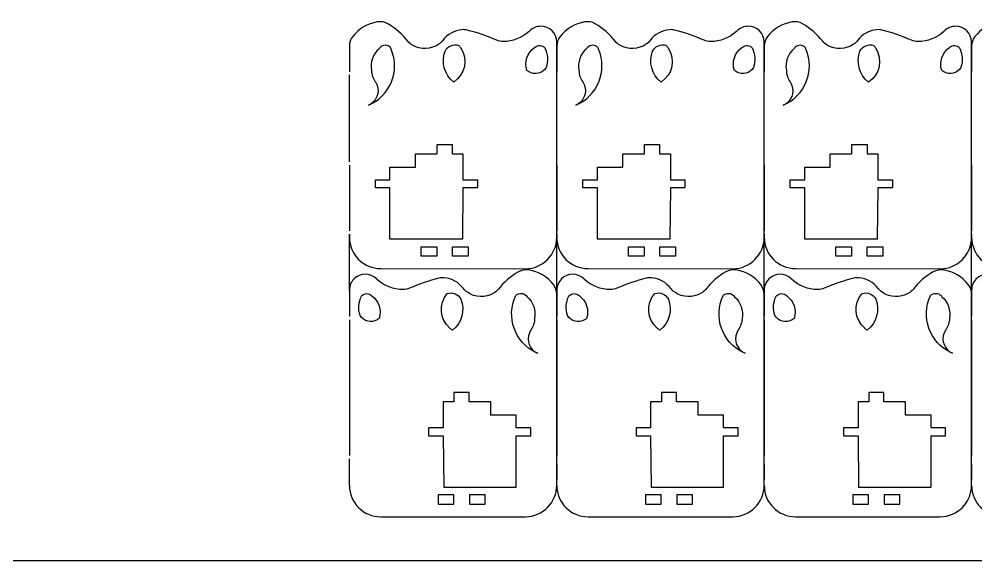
# Model space of a CAD drawing. Header units: inches. Extents: x -1166 to 134, y 1090 to 1990.
# Drawn here: x -515.6 to -211.2, y 1089.9 to 1262.4 of the extents above; entities that cross this region are included whole.
import ezdxf

# ---------------------------------------------------------------- set-up
doc = ezdxf.new("R2010")
doc.units = ezdxf.units.IN
doc.header["$MEASUREMENT"] = 0
for name, color, linetype in [('Corte exterior', 7, 'Continuous'), ('grabado linea medio', 7, 'Continuous'), ('Material', 7, 'Continuous')]:
    doc.layers.add(name, color=color, linetype=linetype)

# ---------------------------------------------------------------- blocks, each defined once
blk = doc.blocks.new('block 6')
at = {"layer": 'Corte exterior', "color": 1, "lineweight": 25}
blk.add_lwpolyline([(-410.52, 1216.93), (-410.52, 1244.63)], dxfattribs=at)
blk = doc.blocks.new('block 11')
at = {"layer": 'Corte exterior', "color": 1, "lineweight": 25}
blk.add_lwpolyline([(-410.52, 1176.13), (-410.52, 1167.67)], dxfattribs=at)
blk = doc.blocks.new('block 16')
at = {"layer": 'Corte exterior', "color": 1, "lineweight": 25}
blk.add_lwpolyline([(-410.52, 1166.67), (-410.52, 1123.43)], dxfattribs=at)
blk = doc.blocks.new('block 21')
at = {"layer": 'Corte exterior', "color": 1, "lineweight": 25}
blk.add_lwpolyline([(-410.52, 1215.93), (-410.52, 1194.97)], dxfattribs=at)
blk = doc.blocks.new('block 26')
at = {"layer": 'Corte exterior', "color": 1, "lineweight": 25}
blk.add_lwpolyline([(-344.52, 1120.81), (-344.52, 1115.81)], dxfattribs=at)
blk = doc.blocks.new('block 28')
at = {"layer": 'Corte exterior', "color": 1, "lineweight": 25}
blk.add_open_spline([(-410.52, 1113.93), (-410.52, 1108.4), (-406.05, 1103.93), (-400.52, 1103.93), (-400.52, 1103.93), (-400.52, 1103.93), (-400.51, 1103.93), (-400.51, 1103.93), (-354.51, 1103.97), (-354.51, 1103.97), (-348.99, 1103.98), (-344.52, 1108.45), (-344.52, 1113.97), (-344.52, 1113.97), (-344.52, 1174.81), (-344.52, 1174.81), (-344.52, 1175.93), (-344.9, 1177.02), (-345.59, 1177.9), (-347.53, 1180.36), (-350.31, 1182.02), (-353.4, 1182.53), (-354.54, 1182.72), (-355.72, 1182.51), (-356.72, 1181.93), (-359.2, 1180.5), (-361.38, 1178.61), (-363.15, 1176.36), (-363.55, 1175.85), (-364.04, 1175.42), (-364.61, 1175.1), (-367.23, 1173.61), (-370.48, 1173.73), (-372.98, 1175.41), (-373.46, 1175.73), (-373.89, 1176.14), (-374.23, 1176.61), (-375.68, 1178.59), (-377.9, 1179.84), (-380.34, 1180.06), (-380.91, 1180.11), (-381.47, 1180.06), (-382.02, 1179.92), (-385.22, 1179.11), (-388.36, 1178.03), (-391.39, 1176.69), (-392.04, 1176.41), (-392.74, 1176.26), (-393.46, 1176.27), (-396.49, 1176.3), (-399.42, 1177.43), (-401.68, 1179.45), (-401.76, 1179.52), (-401.83, 1179.59), (-401.9, 1179.66), (-403.87, 1181.63), (-407.06, 1181.64), (-409.04, 1179.67), (-409.98, 1178.73), (-410.51, 1177.46), (-410.52, 1176.13), (-410.52, 1176.13), (-410.52, 1193.97), (-410.52, 1193.97), (-410.52, 1193.97), (-410.52, 1192.97), (-410.52, 1192.97), (-410.52, 1187.45), (-406.05, 1182.97), (-400.53, 1182.97), (-400.53, 1182.97), (-354.53, 1182.92), (-354.53, 1182.92), (-349.01, 1182.92), (-344.53, 1187.39), (-344.52, 1192.91), (-344.52, 1192.91), (-344.52, 1192.92), (-344.52, 1192.92), (-344.52, 1192.92), (-344.52, 1255.12), (-344.52, 1255.12), (-344.54, 1257.91), (-346.82, 1260.15), (-349.61, 1260.13), (-350.94, 1260.12), (-352.21, 1259.59), (-353.15, 1258.65), (-353.21, 1258.58), (-353.29, 1258.51), (-353.36, 1258.45), (-355.63, 1256.43), (-358.55, 1255.29), (-361.59, 1255.26), (-362.3, 1255.25), (-363, 1255.4), (-363.65, 1255.69), (-366.68, 1257.02), (-369.82, 1258.1), (-373.03, 1258.92), (-373.57, 1259.05), (-374.14, 1259.1), (-374.7, 1259.05), (-377.14, 1258.84), (-379.37, 1257.58), (-380.81, 1255.6), (-381.16, 1255.13), (-381.58, 1254.73), (-382.06, 1254.4), (-384.57, 1252.72), (-387.81, 1252.6), (-390.43, 1254.09), (-391, 1254.41), (-391.5, 1254.84), (-391.9, 1255.35), (-393.66, 1257.6), (-395.84, 1259.49), (-398.32, 1260.92), (-399.32, 1261.5), (-400.5, 1261.71), (-401.64, 1261.52), (-404.73, 1261.01), (-407.52, 1259.36), (-409.45, 1256.89), (-410.14, 1256.01), (-410.52, 1254.93), (-410.52, 1253.81), (-410.52, 1253.81), (-410.52, 1245.63), (-410.52, 1245.63)], degree=3, knots=[0, 0, 0, 0, 1, 1, 1, 2, 2, 2, 3, 3, 3, 4, 4, 4, 5, 5, 5, 6, 6, 6, 7, 7, 7, 8, 8, 8, 9, 9, 9, 10, 10, 10, 11, 11, 11, 12, 12, 12, 13, 13, 13, 14, 14, 14, 15, 15, 15, 16, 16, 16, 17, 17, 17, 18, 18, 18, 19, 19, 19, 20, 20, 20, 21, 21, 21, 22, 22, 22, 23, 23, 23, 24, 24, 24, 25, 25, 25, 26, 26, 26, 27, 27, 27, 28, 28, 28, 29, 29, 29, 30, 30, 30, 31, 31, 31, 32, 32, 32, 33, 33, 33, 34, 34, 34, 35, 35, 35, 36, 36, 36, 37, 37, 37, 38, 38, 38, 39, 39, 39, 40, 40, 40, 41, 41, 41, 42, 42, 42, 43, 43, 43, 43], dxfattribs=at)
blk = doc.blocks.new('block 33')
at = {"layer": 'Corte exterior', "color": 1, "lineweight": 25}
blk.add_lwpolyline([(-410.52, 1113.93), (-410.52, 1122.43)], dxfattribs=at)
blk = doc.blocks.new('block 38')
at = {"layer": 'Corte exterior', "color": 1, "lineweight": 25}
blk.add_lwpolyline([(-382.32, 1107.91), (-377.32, 1107.91), (-377.32, 1110.91), (-382.32, 1110.91), (-382.32, 1107.91)], dxfattribs=at)
blk = doc.blocks.new('block 43')
at = {"layer": 'Corte exterior', "color": 1, "lineweight": 25}
blk.add_lwpolyline([(-372.32, 1107.91), (-367.32, 1107.91), (-367.32, 1110.91), (-372.32, 1110.91), (-372.32, 1107.91)], dxfattribs=at)
blk = doc.blocks.new('block 48')
at = {"layer": 'Corte exterior', "color": 1, "lineweight": 25}
blk.add_open_spline([(-407.14, 1168.01), (-406, 1166.11), (-403.54, 1165.51), (-401.65, 1166.65), (-401.43, 1166.78), (-401.22, 1166.93), (-401.03, 1167.11), (-400.14, 1169.79), (-401.12, 1172.75), (-403.45, 1174.36), (-404.3, 1175.22), (-405.68, 1175.23), (-406.54, 1174.38), (-406.59, 1174.34), (-406.63, 1174.29), (-406.67, 1174.24), (-407.64, 1172.3), (-407.81, 1170.06), (-407.14, 1168.01)], degree=3, knots=[0, 0, 0, 0, 1, 1, 1, 2, 2, 2, 3, 3, 3, 4, 4, 4, 5, 5, 5, 6, 6, 6, 6], dxfattribs=at)
blk = doc.blocks.new('block 53')
at = {"layer": 'Corte exterior', "color": 1, "lineweight": 25}
blk.add_open_spline([(-377.72, 1163.36), (-374.74, 1165.7), (-373.64, 1169.71), (-375.01, 1173.24), (-375.81, 1174.84), (-377.67, 1175.61), (-379.37, 1175.03), (-382.19, 1171.76), (-381.83, 1166.81), (-378.55, 1163.99), (-378.29, 1163.76), (-378.01, 1163.55), (-377.72, 1163.36)], degree=3, knots=[0, 0, 0, 0, 1, 1, 1, 2, 2, 2, 3, 3, 3, 4, 4, 4, 4], dxfattribs=at)
blk = doc.blocks.new('block 58')
at = {"layer": 'Corte exterior', "color": 1, "lineweight": 25}
blk.add_open_spline([(-350.59, 1156), (-350.9, 1156.13), (-351.19, 1156.29), (-351.46, 1156.48), (-353.74, 1158.04), (-354.33, 1161.15), (-352.77, 1163.43), (-352.02, 1164.52), (-351.6, 1165.8), (-351.56, 1167.12), (-351.11, 1169.67), (-352.01, 1172.28), (-353.95, 1173.99), (-354.63, 1175.07), (-356.06, 1175.41), (-357.14, 1174.73), (-357.3, 1174.63), (-357.45, 1174.51), (-357.58, 1174.38), (-360.8, 1167.58), (-357.9, 1159.46), (-351.11, 1156.24), (-350.94, 1156.16), (-350.77, 1156.08), (-350.59, 1156)], degree=3, knots=[0, 0, 0, 0, 1, 1, 1, 2, 2, 2, 3, 3, 3, 4, 4, 4, 5, 5, 5, 6, 6, 6, 7, 7, 7, 8, 8, 8, 8], dxfattribs=at)
blk = doc.blocks.new('block 63')
at = {"layer": 'Corte exterior', "color": 1, "lineweight": 25}
blk.add_lwpolyline([(-382.72, 1189.9), (-382.72, 1186.9), (-387.72, 1186.9), (-387.72, 1189.9), (-382.72, 1189.9)], dxfattribs=at)
blk = doc.blocks.new('block 68')
at = {"layer": 'Corte exterior', "color": 1, "lineweight": 25}
blk.add_lwpolyline([(-372.72, 1189.9), (-372.72, 1186.9), (-377.72, 1186.9), (-377.72, 1189.9), (-372.72, 1189.9)], dxfattribs=at)
blk = doc.blocks.new('block 73')
at = {"layer": 'Corte exterior', "color": 1, "lineweight": 25}
blk.add_open_spline([(-404.45, 1235), (-401.91, 1236.08), (-400.72, 1239.01), (-401.8, 1241.55), (-401.93, 1241.86), (-402.09, 1242.15), (-402.27, 1242.42), (-403.02, 1243.51), (-403.44, 1244.8), (-403.48, 1246.12), (-403.94, 1248.67), (-403.03, 1251.27), (-401.09, 1252.98), (-400.99, 1253.14), (-400.87, 1253.29), (-400.74, 1253.42), (-399.82, 1254.31), (-398.35, 1254.29), (-397.46, 1253.37), (-397.38, 1253.2), (-397.3, 1253.03), (-397.23, 1252.85), (-394.29, 1245.93), (-397.53, 1237.93), (-404.45, 1235)], degree=3, knots=[0, 0, 0, 0, 1, 1, 1, 2, 2, 2, 3, 3, 3, 4, 4, 4, 5, 5, 5, 6, 6, 6, 7, 7, 7, 8, 8, 8, 8], dxfattribs=at)
blk = doc.blocks.new('block 78')
at = {"layer": 'Corte exterior', "color": 1, "lineweight": 25}
blk.add_open_spline([(-375.67, 1254.03), (-377.37, 1254.6), (-379.23, 1253.84), (-380.03, 1252.24), (-381.4, 1248.71), (-380.3, 1244.7), (-377.33, 1242.36), (-373.7, 1244.72), (-372.68, 1249.57), (-375.05, 1253.19), (-375.24, 1253.49), (-375.45, 1253.76), (-375.67, 1254.03)], degree=3, knots=[0, 0, 0, 0, 1, 1, 1, 2, 2, 2, 3, 3, 3, 4, 4, 4, 4], dxfattribs=at)
blk = doc.blocks.new('block 83')
at = {"layer": 'Corte exterior', "color": 1, "lineweight": 25}
blk.add_open_spline([(-348.37, 1253.23), (-349.15, 1254.15), (-350.52, 1254.27), (-351.45, 1253.49), (-351.5, 1253.45), (-351.55, 1253.4), (-351.59, 1253.36), (-353.92, 1251.74), (-354.91, 1248.79), (-354.01, 1246.1), (-352.37, 1244.62), (-349.84, 1244.74), (-348.36, 1246.38), (-348.19, 1246.57), (-348.04, 1246.78), (-347.9, 1247), (-347.24, 1249.06), (-347.4, 1251.3), (-348.37, 1253.23)], degree=3, knots=[0, 0, 0, 0, 1, 1, 1, 2, 2, 2, 3, 3, 3, 4, 4, 4, 5, 5, 5, 6, 6, 6, 6], dxfattribs=at)
blk = doc.blocks.new('block 91')
at = {"layer": 'Corte exterior', "color": 1, "lineweight": 25}
blk.add_lwpolyline([(-344.52, 1216.93), (-344.52, 1244.63)], dxfattribs=at)
blk = doc.blocks.new('block 96')
at = {"layer": 'Corte exterior', "color": 1, "lineweight": 25}
blk.add_lwpolyline([(-344.52, 1176.13), (-344.52, 1167.67)], dxfattribs=at)
blk = doc.blocks.new('block 101')
at = {"layer": 'Corte exterior', "color": 1, "lineweight": 25}
blk.add_lwpolyline([(-344.52, 1166.67), (-344.52, 1123.43)], dxfattribs=at)
blk = doc.blocks.new('block 106')
at = {"layer": 'Corte exterior', "color": 1, "lineweight": 25}
blk.add_lwpolyline([(-344.52, 1215.93), (-344.52, 1194.97)], dxfattribs=at)
blk = doc.blocks.new('block 111')
at = {"layer": 'Corte exterior', "color": 1, "lineweight": 25}
blk.add_lwpolyline([(-278.52, 1120.81), (-278.51, 1115.81)], dxfattribs=at)
blk = doc.blocks.new('block 113')
at = {"layer": 'Corte exterior', "color": 1, "lineweight": 25}
blk.add_open_spline([(-344.52, 1113.93), (-344.52, 1108.4), (-340.04, 1103.93), (-334.52, 1103.93), (-334.52, 1103.93), (-334.51, 1103.93), (-334.51, 1103.93), (-334.51, 1103.93), (-288.51, 1103.97), (-288.51, 1103.97), (-282.99, 1103.98), (-278.52, 1108.45), (-278.52, 1113.97), (-278.52, 1113.97), (-278.52, 1174.81), (-278.52, 1174.81), (-278.52, 1175.93), (-278.9, 1177.02), (-279.59, 1177.9), (-281.52, 1180.36), (-284.31, 1182.02), (-287.4, 1182.53), (-288.54, 1182.72), (-289.72, 1182.51), (-290.72, 1181.93), (-293.2, 1180.5), (-295.38, 1178.61), (-297.14, 1176.36), (-297.54, 1175.85), (-298.04, 1175.42), (-298.61, 1175.1), (-301.23, 1173.61), (-304.47, 1173.73), (-306.98, 1175.41), (-307.46, 1175.73), (-307.88, 1176.14), (-308.23, 1176.61), (-309.67, 1178.59), (-311.9, 1179.84), (-314.34, 1180.06), (-314.9, 1180.11), (-315.47, 1180.06), (-316.01, 1179.92), (-319.22, 1179.11), (-322.36, 1178.03), (-325.39, 1176.69), (-326.04, 1176.41), (-326.74, 1176.26), (-327.45, 1176.27), (-330.49, 1176.3), (-333.41, 1177.43), (-335.68, 1179.45), (-335.75, 1179.52), (-335.82, 1179.59), (-335.89, 1179.66), (-337.86, 1181.63), (-341.06, 1181.64), (-343.04, 1179.67), (-343.98, 1178.73), (-344.51, 1177.46), (-344.52, 1176.13), (-344.52, 1176.13), (-344.52, 1193.97), (-344.52, 1193.97), (-344.52, 1193.97), (-344.52, 1192.97), (-344.52, 1192.97), (-344.52, 1187.45), (-340.05, 1182.97), (-334.53, 1182.97), (-334.53, 1182.97), (-288.53, 1182.92), (-288.53, 1182.92), (-283, 1182.92), (-278.52, 1187.39), (-278.52, 1192.91), (-278.52, 1192.91), (-278.52, 1192.92), (-278.52, 1192.92), (-278.52, 1192.92), (-278.52, 1255.12), (-278.52, 1255.12), (-278.54, 1257.91), (-280.81, 1260.15), (-283.6, 1260.13), (-284.93, 1260.12), (-286.2, 1259.59), (-287.14, 1258.65), (-287.21, 1258.58), (-287.28, 1258.51), (-287.36, 1258.45), (-289.62, 1256.43), (-292.55, 1255.29), (-295.58, 1255.26), (-296.29, 1255.25), (-297, 1255.4), (-297.65, 1255.69), (-300.68, 1257.02), (-303.82, 1258.1), (-307.02, 1258.92), (-307.57, 1259.05), (-308.13, 1259.1), (-308.7, 1259.05), (-311.13, 1258.84), (-313.36, 1257.58), (-314.81, 1255.6), (-315.15, 1255.13), (-315.57, 1254.73), (-316.06, 1254.4), (-318.56, 1252.72), (-321.81, 1252.6), (-324.43, 1254.09), (-325, 1254.41), (-325.49, 1254.84), (-325.89, 1255.35), (-327.66, 1257.6), (-329.84, 1259.49), (-332.32, 1260.92), (-333.32, 1261.5), (-334.49, 1261.71), (-335.64, 1261.52), (-338.73, 1261.01), (-341.51, 1259.36), (-343.45, 1256.89), (-344.14, 1256.01), (-344.52, 1254.93), (-344.52, 1253.81), (-344.52, 1253.81), (-344.52, 1245.63), (-344.52, 1245.63)], degree=3, knots=[0, 0, 0, 0, 1, 1, 1, 2, 2, 2, 3, 3, 3, 4, 4, 4, 5, 5, 5, 6, 6, 6, 7, 7, 7, 8, 8, 8, 9, 9, 9, 10, 10, 10, 11, 11, 11, 12, 12, 12, 13, 13, 13, 14, 14, 14, 15, 15, 15, 16, 16, 16, 17, 17, 17, 18, 18, 18, 19, 19, 19, 20, 20, 20, 21, 21, 21, 22, 22, 22, 23, 23, 23, 24, 24, 24, 25, 25, 25, 26, 26, 26, 27, 27, 27, 28, 28, 28, 29, 29, 29, 30, 30, 30, 31, 31, 31, 32, 32, 32, 33, 33, 33, 34, 34, 34, 35, 35, 35, 36, 36, 36, 37, 37, 37, 38, 38, 38, 39, 39, 39, 40, 40, 40, 41, 41, 41, 42, 42, 42, 43, 43, 43, 43], dxfattribs=at)
blk = doc.blocks.new('block 118')
at = {"layer": 'Corte exterior', "color": 1, "lineweight": 25}
blk.add_lwpolyline([(-344.52, 1113.93), (-344.52, 1122.43)], dxfattribs=at)
blk = doc.blocks.new('block 123')
at = {"layer": 'Corte exterior', "color": 1, "lineweight": 25}
blk.add_lwpolyline([(-316.32, 1107.91), (-311.32, 1107.91), (-311.32, 1110.91), (-316.32, 1110.91), (-316.32, 1107.91)], dxfattribs=at)
blk = doc.blocks.new('block 128')
at = {"layer": 'Corte exterior', "color": 1, "lineweight": 25}
blk.add_lwpolyline([(-306.32, 1107.91), (-301.32, 1107.91), (-301.32, 1110.91), (-306.32, 1110.91), (-306.32, 1107.91)], dxfattribs=at)
blk = doc.blocks.new('block 133')
at = {"layer": 'Corte exterior', "color": 1, "lineweight": 25}
blk.add_open_spline([(-341.14, 1168.01), (-340, 1166.11), (-337.54, 1165.51), (-335.65, 1166.65), (-335.43, 1166.78), (-335.22, 1166.93), (-335.03, 1167.11), (-334.13, 1169.79), (-335.12, 1172.75), (-337.45, 1174.36), (-338.29, 1175.22), (-339.68, 1175.23), (-340.54, 1174.38), (-340.58, 1174.34), (-340.63, 1174.29), (-340.67, 1174.24), (-341.64, 1172.3), (-341.8, 1170.06), (-341.14, 1168.01)], degree=3, knots=[0, 0, 0, 0, 1, 1, 1, 2, 2, 2, 3, 3, 3, 4, 4, 4, 5, 5, 5, 6, 6, 6, 6], dxfattribs=at)
blk = doc.blocks.new('block 138')
at = {"layer": 'Corte exterior', "color": 1, "lineweight": 25}
blk.add_open_spline([(-311.71, 1163.36), (-308.74, 1165.7), (-307.64, 1169.71), (-309.01, 1173.24), (-309.81, 1174.84), (-311.67, 1175.61), (-313.37, 1175.03), (-316.19, 1171.76), (-315.82, 1166.81), (-312.55, 1163.99), (-312.28, 1163.76), (-312, 1163.55), (-311.71, 1163.36)], degree=3, knots=[0, 0, 0, 0, 1, 1, 1, 2, 2, 2, 3, 3, 3, 4, 4, 4, 4], dxfattribs=at)
blk = doc.blocks.new('block 143')
at = {"layer": 'Corte exterior', "color": 1, "lineweight": 25}
blk.add_open_spline([(-284.59, 1156), (-284.89, 1156.13), (-285.18, 1156.29), (-285.46, 1156.48), (-287.74, 1158.04), (-288.32, 1161.15), (-286.76, 1163.43), (-286.02, 1164.52), (-285.6, 1165.8), (-285.56, 1167.12), (-285.1, 1169.67), (-286.01, 1172.28), (-287.95, 1173.99), (-288.63, 1175.07), (-290.06, 1175.41), (-291.14, 1174.73), (-291.3, 1174.63), (-291.45, 1174.51), (-291.58, 1174.38), (-294.8, 1167.58), (-291.9, 1159.46), (-285.1, 1156.24), (-284.93, 1156.16), (-284.76, 1156.08), (-284.59, 1156)], degree=3, knots=[0, 0, 0, 0, 1, 1, 1, 2, 2, 2, 3, 3, 3, 4, 4, 4, 5, 5, 5, 6, 6, 6, 7, 7, 7, 8, 8, 8, 8], dxfattribs=at)
blk = doc.blocks.new('block 148')
at = {"layer": 'Corte exterior', "color": 1, "lineweight": 25}
blk.add_lwpolyline([(-316.72, 1189.9), (-316.72, 1186.9), (-321.72, 1186.9), (-321.72, 1189.9), (-316.72, 1189.9)], dxfattribs=at)
blk = doc.blocks.new('block 153')
at = {"layer": 'Corte exterior', "color": 1, "lineweight": 25}
blk.add_lwpolyline([(-306.72, 1189.9), (-306.72, 1186.9), (-311.72, 1186.9), (-311.72, 1189.9), (-306.72, 1189.9)], dxfattribs=at)
blk = doc.blocks.new('block 158')
at = {"layer": 'Corte exterior', "color": 1, "lineweight": 25}
blk.add_open_spline([(-338.45, 1235), (-335.91, 1236.08), (-334.72, 1239.01), (-335.8, 1241.55), (-335.93, 1241.86), (-336.09, 1242.15), (-336.27, 1242.42), (-337.02, 1243.51), (-337.44, 1244.8), (-337.48, 1246.12), (-337.93, 1248.67), (-337.03, 1251.27), (-335.09, 1252.98), (-334.99, 1253.14), (-334.87, 1253.29), (-334.73, 1253.42), (-333.81, 1254.31), (-332.35, 1254.29), (-331.46, 1253.37), (-331.38, 1253.2), (-331.3, 1253.03), (-331.23, 1252.85), (-328.29, 1245.93), (-331.52, 1237.93), (-338.45, 1235)], degree=3, knots=[0, 0, 0, 0, 1, 1, 1, 2, 2, 2, 3, 3, 3, 4, 4, 4, 5, 5, 5, 6, 6, 6, 7, 7, 7, 8, 8, 8, 8], dxfattribs=at)
blk = doc.blocks.new('block 163')
at = {"layer": 'Corte exterior', "color": 1, "lineweight": 25}
blk.add_open_spline([(-309.67, 1254.03), (-311.37, 1254.6), (-313.23, 1253.84), (-314.03, 1252.24), (-315.4, 1248.71), (-314.3, 1244.7), (-311.32, 1242.36), (-307.7, 1244.72), (-306.68, 1249.57), (-309.04, 1253.19), (-309.23, 1253.49), (-309.44, 1253.76), (-309.67, 1254.03)], degree=3, knots=[0, 0, 0, 0, 1, 1, 1, 2, 2, 2, 3, 3, 3, 4, 4, 4, 4], dxfattribs=at)
blk = doc.blocks.new('block 168')
at = {"layer": 'Corte exterior', "color": 1, "lineweight": 25}
blk.add_open_spline([(-282.36, 1253.23), (-283.14, 1254.15), (-284.52, 1254.27), (-285.44, 1253.49), (-285.49, 1253.45), (-285.54, 1253.4), (-285.59, 1253.36), (-287.92, 1251.74), (-288.9, 1248.79), (-288.01, 1246.1), (-286.37, 1244.62), (-283.84, 1244.74), (-282.36, 1246.38), (-282.19, 1246.57), (-282.03, 1246.78), (-281.9, 1247), (-281.23, 1249.06), (-281.4, 1251.3), (-282.36, 1253.23)], degree=3, knots=[0, 0, 0, 0, 1, 1, 1, 2, 2, 2, 3, 3, 3, 4, 4, 4, 5, 5, 5, 6, 6, 6, 6], dxfattribs=at)
blk = doc.blocks.new('block 176')
at = {"layer": 'Corte exterior', "color": 1, "lineweight": 25}
blk.add_lwpolyline([(-278.51, 1216.93), (-278.51, 1244.63)], dxfattribs=at)
blk = doc.blocks.new('block 181')
at = {"layer": 'Corte exterior', "color": 1, "lineweight": 25}
blk.add_lwpolyline([(-278.52, 1176.13), (-278.52, 1167.67)], dxfattribs=at)
blk = doc.blocks.new('block 186')
at = {"layer": 'Corte exterior', "color": 1, "lineweight": 25}
blk.add_lwpolyline([(-278.52, 1166.67), (-278.52, 1123.43)], dxfattribs=at)
blk = doc.blocks.new('block 191')
at = {"layer": 'Corte exterior', "color": 1, "lineweight": 25}
blk.add_lwpolyline([(-278.51, 1215.93), (-278.51, 1194.97)], dxfattribs=at)
blk = doc.blocks.new('block 196')
at = {"layer": 'Corte exterior', "color": 1, "lineweight": 25}
blk.add_lwpolyline([(-212.51, 1120.81), (-212.51, 1115.81)], dxfattribs=at)
blk = doc.blocks.new('block 198')
at = {"layer": 'Corte exterior', "color": 1, "lineweight": 25}
blk.add_open_spline([(-278.52, 1113.93), (-278.52, 1108.4), (-274.04, 1103.93), (-268.52, 1103.93), (-268.51, 1103.93), (-268.51, 1103.93), (-268.51, 1103.93), (-268.51, 1103.93), (-222.5, 1103.97), (-222.5, 1103.97), (-216.99, 1103.98), (-212.52, 1108.45), (-212.52, 1113.97), (-212.52, 1113.97), (-212.52, 1174.81), (-212.52, 1174.81), (-212.52, 1175.93), (-212.89, 1177.02), (-213.58, 1177.9), (-215.52, 1180.36), (-218.31, 1182.02), (-221.4, 1182.53), (-222.54, 1182.72), (-223.71, 1182.51), (-224.72, 1181.93), (-227.19, 1180.5), (-229.37, 1178.61), (-231.14, 1176.36), (-231.54, 1175.85), (-232.04, 1175.42), (-232.6, 1175.1), (-235.23, 1173.61), (-238.47, 1173.73), (-240.98, 1175.41), (-241.46, 1175.73), (-241.88, 1176.14), (-242.22, 1176.61), (-243.67, 1178.59), (-245.9, 1179.84), (-248.34, 1180.06), (-248.9, 1180.11), (-249.46, 1180.06), (-250.01, 1179.92), (-253.22, 1179.11), (-256.35, 1178.03), (-259.38, 1176.69), (-260.03, 1176.41), (-260.74, 1176.26), (-261.45, 1176.27), (-264.49, 1176.3), (-267.41, 1177.43), (-269.68, 1179.45), (-269.75, 1179.52), (-269.82, 1179.59), (-269.89, 1179.66), (-271.86, 1181.63), (-275.06, 1181.64), (-277.03, 1179.67), (-277.97, 1178.73), (-278.51, 1177.46), (-278.52, 1176.13), (-278.52, 1176.13), (-278.51, 1193.97), (-278.51, 1193.97), (-278.51, 1193.97), (-278.51, 1192.97), (-278.51, 1192.97), (-278.51, 1187.45), (-274.04, 1182.97), (-268.53, 1182.97), (-268.53, 1182.97), (-222.52, 1182.92), (-222.52, 1182.92), (-217, 1182.92), (-212.52, 1187.39), (-212.51, 1192.91), (-212.51, 1192.91), (-212.51, 1192.92), (-212.51, 1192.92), (-212.51, 1192.92), (-212.51, 1255.12), (-212.51, 1255.12), (-212.53, 1257.91), (-214.81, 1260.15), (-217.6, 1260.13), (-218.93, 1260.12), (-220.2, 1259.59), (-221.14, 1258.65), (-221.21, 1258.58), (-221.28, 1258.51), (-221.35, 1258.45), (-223.62, 1256.43), (-226.54, 1255.29), (-229.58, 1255.26), (-230.29, 1255.25), (-231, 1255.4), (-231.65, 1255.69), (-234.68, 1257.02), (-237.81, 1258.1), (-241.02, 1258.92), (-241.57, 1259.05), (-242.13, 1259.1), (-242.69, 1259.05), (-245.13, 1258.84), (-247.36, 1257.58), (-248.81, 1255.6), (-249.15, 1255.13), (-249.57, 1254.73), (-250.05, 1254.4), (-252.56, 1252.72), (-255.8, 1252.6), (-258.43, 1254.09), (-258.99, 1254.41), (-259.49, 1254.84), (-259.89, 1255.35), (-261.66, 1257.6), (-263.84, 1259.49), (-266.31, 1260.92), (-267.32, 1261.5), (-268.49, 1261.71), (-269.64, 1261.52), (-272.73, 1261.01), (-275.51, 1259.36), (-277.45, 1256.89), (-278.14, 1256.01), (-278.51, 1254.93), (-278.51, 1253.81), (-278.51, 1253.81), (-278.51, 1245.63), (-278.51, 1245.63)], degree=3, knots=[0, 0, 0, 0, 1, 1, 1, 2, 2, 2, 3, 3, 3, 4, 4, 4, 5, 5, 5, 6, 6, 6, 7, 7, 7, 8, 8, 8, 9, 9, 9, 10, 10, 10, 11, 11, 11, 12, 12, 12, 13, 13, 13, 14, 14, 14, 15, 15, 15, 16, 16, 16, 17, 17, 17, 18, 18, 18, 19, 19, 19, 20, 20, 20, 21, 21, 21, 22, 22, 22, 23, 23, 23, 24, 24, 24, 25, 25, 25, 26, 26, 26, 27, 27, 27, 28, 28, 28, 29, 29, 29, 30, 30, 30, 31, 31, 31, 32, 32, 32, 33, 33, 33, 34, 34, 34, 35, 35, 35, 36, 36, 36, 37, 37, 37, 38, 38, 38, 39, 39, 39, 40, 40, 40, 41, 41, 41, 42, 42, 42, 43, 43, 43, 43], dxfattribs=at)
blk = doc.blocks.new('block 203')
at = {"layer": 'Corte exterior', "color": 1, "lineweight": 25}
blk.add_lwpolyline([(-278.52, 1113.93), (-278.52, 1122.43)], dxfattribs=at)
blk = doc.blocks.new('block 208')
at = {"layer": 'Corte exterior', "color": 1, "lineweight": 25}
blk.add_lwpolyline([(-250.32, 1107.91), (-245.32, 1107.91), (-245.32, 1110.91), (-250.32, 1110.91), (-250.32, 1107.91)], dxfattribs=at)
blk = doc.blocks.new('block 213')
at = {"layer": 'Corte exterior', "color": 1, "lineweight": 25}
blk.add_lwpolyline([(-240.32, 1107.91), (-235.32, 1107.91), (-235.32, 1110.91), (-240.32, 1110.91), (-240.32, 1107.91)], dxfattribs=at)
blk = doc.blocks.new('block 218')
at = {"layer": 'Corte exterior', "color": 1, "lineweight": 25}
blk.add_open_spline([(-275.13, 1168.01), (-273.99, 1166.11), (-271.53, 1165.51), (-269.64, 1166.65), (-269.42, 1166.78), (-269.22, 1166.93), (-269.03, 1167.11), (-268.13, 1169.79), (-269.12, 1172.75), (-271.44, 1174.36), (-272.29, 1175.22), (-273.67, 1175.23), (-274.53, 1174.38), (-274.58, 1174.34), (-274.63, 1174.29), (-274.67, 1174.24), (-275.63, 1172.3), (-275.8, 1170.06), (-275.13, 1168.01)], degree=3, knots=[0, 0, 0, 0, 1, 1, 1, 2, 2, 2, 3, 3, 3, 4, 4, 4, 5, 5, 5, 6, 6, 6, 6], dxfattribs=at)
blk = doc.blocks.new('block 223')
at = {"layer": 'Corte exterior', "color": 1, "lineweight": 25}
blk.add_open_spline([(-245.71, 1163.36), (-242.74, 1165.7), (-241.64, 1169.71), (-243, 1173.24), (-243.81, 1174.84), (-245.67, 1175.61), (-247.36, 1175.03), (-250.19, 1171.76), (-249.82, 1166.81), (-246.54, 1163.99), (-246.28, 1163.76), (-246, 1163.55), (-245.71, 1163.36)], degree=3, knots=[0, 0, 0, 0, 1, 1, 1, 2, 2, 2, 3, 3, 3, 4, 4, 4, 4], dxfattribs=at)
blk = doc.blocks.new('block 228')
at = {"layer": 'Corte exterior', "color": 1, "lineweight": 25}
blk.add_open_spline([(-218.59, 1156), (-218.89, 1156.13), (-219.18, 1156.29), (-219.45, 1156.48), (-221.73, 1158.04), (-222.32, 1161.15), (-220.76, 1163.43), (-220.02, 1164.52), (-219.6, 1165.8), (-219.56, 1167.12), (-219.1, 1169.67), (-220.01, 1172.28), (-221.95, 1173.99), (-222.62, 1175.07), (-224.05, 1175.41), (-225.14, 1174.73), (-225.3, 1174.63), (-225.44, 1174.51), (-225.57, 1174.38), (-228.8, 1167.58), (-225.9, 1159.46), (-219.1, 1156.24), (-218.93, 1156.16), (-218.76, 1156.08), (-218.59, 1156)], degree=3, knots=[0, 0, 0, 0, 1, 1, 1, 2, 2, 2, 3, 3, 3, 4, 4, 4, 5, 5, 5, 6, 6, 6, 7, 7, 7, 8, 8, 8, 8], dxfattribs=at)
blk = doc.blocks.new('block 233')
at = {"layer": 'Corte exterior', "color": 1, "lineweight": 25}
blk.add_lwpolyline([(-250.71, 1189.9), (-250.71, 1186.9), (-255.71, 1186.9), (-255.71, 1189.9), (-250.71, 1189.9)], dxfattribs=at)
blk = doc.blocks.new('block 238')
at = {"layer": 'Corte exterior', "color": 1, "lineweight": 25}
blk.add_lwpolyline([(-240.71, 1189.9), (-240.71, 1186.9), (-245.71, 1186.9), (-245.71, 1189.9), (-240.71, 1189.9)], dxfattribs=at)
blk = doc.blocks.new('block 243')
at = {"layer": 'Corte exterior', "color": 1, "lineweight": 25}
blk.add_open_spline([(-272.45, 1235), (-269.9, 1236.08), (-268.72, 1239.01), (-269.79, 1241.55), (-269.92, 1241.86), (-270.08, 1242.15), (-270.27, 1242.42), (-271.01, 1243.51), (-271.43, 1244.8), (-271.47, 1246.12), (-271.93, 1248.67), (-271.02, 1251.27), (-269.08, 1252.98), (-268.98, 1253.14), (-268.86, 1253.29), (-268.73, 1253.42), (-267.81, 1254.31), (-266.35, 1254.29), (-265.46, 1253.37), (-265.38, 1253.2), (-265.3, 1253.03), (-265.22, 1252.85), (-262.29, 1245.93), (-265.52, 1237.93), (-272.45, 1235)], degree=3, knots=[0, 0, 0, 0, 1, 1, 1, 2, 2, 2, 3, 3, 3, 4, 4, 4, 5, 5, 5, 6, 6, 6, 7, 7, 7, 8, 8, 8, 8], dxfattribs=at)
blk = doc.blocks.new('block 248')
at = {"layer": 'Corte exterior', "color": 1, "lineweight": 25}
blk.add_open_spline([(-243.67, 1254.03), (-245.36, 1254.6), (-247.23, 1253.84), (-248.03, 1252.24), (-249.39, 1248.71), (-248.3, 1244.7), (-245.32, 1242.36), (-241.7, 1244.72), (-240.68, 1249.57), (-243.04, 1253.19), (-243.23, 1253.49), (-243.44, 1253.76), (-243.67, 1254.03)], degree=3, knots=[0, 0, 0, 0, 1, 1, 1, 2, 2, 2, 3, 3, 3, 4, 4, 4, 4], dxfattribs=at)
blk = doc.blocks.new('block 253')
at = {"layer": 'Corte exterior', "color": 1, "lineweight": 25}
blk.add_open_spline([(-216.36, 1253.23), (-217.14, 1254.15), (-218.52, 1254.27), (-219.44, 1253.49), (-219.49, 1253.45), (-219.54, 1253.4), (-219.59, 1253.36), (-221.91, 1251.74), (-222.9, 1248.79), (-222, 1246.1), (-220.37, 1244.62), (-217.84, 1244.74), (-216.36, 1246.38), (-216.18, 1246.57), (-216.03, 1246.78), (-215.9, 1247), (-215.23, 1249.06), (-215.4, 1251.3), (-216.36, 1253.23)], degree=3, knots=[0, 0, 0, 0, 1, 1, 1, 2, 2, 2, 3, 3, 3, 4, 4, 4, 5, 5, 5, 6, 6, 6, 6], dxfattribs=at)
blk = doc.blocks.new('block 261')
at = {"layer": 'Corte exterior', "color": 1, "lineweight": 25}
blk.add_lwpolyline([(-212.51, 1216.93), (-212.51, 1244.63)], dxfattribs=at)
blk = doc.blocks.new('block 266')
at = {"layer": 'Corte exterior', "color": 1, "lineweight": 25}
blk.add_lwpolyline([(-212.51, 1176.13), (-212.51, 1167.67)], dxfattribs=at)
blk = doc.blocks.new('block 271')
at = {"layer": 'Corte exterior', "color": 1, "lineweight": 25}
blk.add_lwpolyline([(-212.51, 1166.67), (-212.51, 1123.43)], dxfattribs=at)
blk = doc.blocks.new('block 276')
at = {"layer": 'Corte exterior', "color": 1, "lineweight": 25}
blk.add_lwpolyline([(-212.51, 1215.93), (-212.51, 1194.97)], dxfattribs=at)
blk = doc.blocks.new('block 283')
at = {"layer": 'Corte exterior', "color": 1, "lineweight": 25}
blk.add_open_spline([(-212.51, 1113.93), (-212.51, 1108.4), (-208.04, 1103.93), (-202.51, 1103.93), (-202.51, 1103.93), (-202.51, 1103.93), (-202.5, 1103.93), (-202.5, 1103.93), (-156.5, 1103.97), (-156.5, 1103.97), (-150.98, 1103.98), (-146.51, 1108.45), (-146.51, 1113.97), (-146.51, 1113.97), (-146.51, 1174.81), (-146.51, 1174.81), (-146.51, 1175.93), (-146.89, 1177.02), (-147.58, 1177.9), (-149.52, 1180.36), (-152.3, 1182.02), (-155.39, 1182.53), (-156.54, 1182.72), (-157.71, 1182.51), (-158.71, 1181.93), (-161.19, 1180.5), (-163.37, 1178.61), (-165.14, 1176.36), (-165.54, 1175.85), (-166.03, 1175.42), (-166.6, 1175.1), (-169.22, 1173.61), (-172.47, 1173.73), (-174.97, 1175.41), (-175.46, 1175.73), (-175.88, 1176.14), (-176.22, 1176.61), (-177.67, 1178.59), (-179.9, 1179.84), (-182.34, 1180.06), (-182.9, 1180.11), (-183.46, 1180.06), (-184.01, 1179.92), (-187.21, 1179.11), (-190.35, 1178.03), (-193.38, 1176.69), (-194.03, 1176.41), (-194.74, 1176.26), (-195.45, 1176.27), (-198.48, 1176.3), (-201.41, 1177.43), (-203.67, 1179.45), (-203.75, 1179.52), (-203.82, 1179.59), (-203.89, 1179.66), (-205.86, 1181.63), (-209.05, 1181.64), (-211.03, 1179.67), (-211.97, 1178.73), (-212.5, 1177.46), (-212.51, 1176.13), (-212.51, 1176.13), (-212.51, 1193.97), (-212.51, 1193.97), (-212.51, 1193.97), (-212.51, 1192.97), (-212.51, 1192.97), (-212.51, 1187.45), (-208.04, 1182.97), (-202.52, 1182.97), (-202.52, 1182.97), (-156.52, 1182.92), (-156.52, 1182.92), (-151, 1182.92), (-146.52, 1187.39), (-146.51, 1192.91), (-146.51, 1192.91), (-146.51, 1192.92), (-146.51, 1192.92), (-146.51, 1192.92), (-146.51, 1255.12), (-146.51, 1255.12), (-146.53, 1257.91), (-148.81, 1260.15), (-151.6, 1260.13), (-152.93, 1260.12), (-154.2, 1259.59), (-155.14, 1258.65), (-155.21, 1258.58), (-155.28, 1258.51), (-155.35, 1258.45), (-157.62, 1256.43), (-160.54, 1255.29), (-163.58, 1255.26), (-164.29, 1255.25), (-164.99, 1255.4), (-165.64, 1255.69), (-168.67, 1257.02), (-171.81, 1258.1), (-175.02, 1258.92), (-175.56, 1259.05), (-176.13, 1259.1), (-176.69, 1259.05), (-179.13, 1258.84), (-181.36, 1257.58), (-182.8, 1255.6), (-183.15, 1255.13), (-183.57, 1254.73), (-184.05, 1254.4), (-186.56, 1252.72), (-189.8, 1252.6), (-192.42, 1254.09), (-192.99, 1254.41), (-193.49, 1254.84), (-193.89, 1255.35), (-195.65, 1257.6), (-197.83, 1259.49), (-200.31, 1260.92), (-201.31, 1261.5), (-202.49, 1261.71), (-203.63, 1261.52), (-206.72, 1261.01), (-209.51, 1259.36), (-211.44, 1256.89), (-212.13, 1256.01), (-212.51, 1254.93), (-212.51, 1253.81), (-212.51, 1253.81), (-212.51, 1245.63), (-212.51, 1245.63)], degree=3, knots=[0, 0, 0, 0, 1, 1, 1, 2, 2, 2, 3, 3, 3, 4, 4, 4, 5, 5, 5, 6, 6, 6, 7, 7, 7, 8, 8, 8, 9, 9, 9, 10, 10, 10, 11, 11, 11, 12, 12, 12, 13, 13, 13, 14, 14, 14, 15, 15, 15, 16, 16, 16, 17, 17, 17, 18, 18, 18, 19, 19, 19, 20, 20, 20, 21, 21, 21, 22, 22, 22, 23, 23, 23, 24, 24, 24, 25, 25, 25, 26, 26, 26, 27, 27, 27, 28, 28, 28, 29, 29, 29, 30, 30, 30, 31, 31, 31, 32, 32, 32, 33, 33, 33, 34, 34, 34, 35, 35, 35, 36, 36, 36, 37, 37, 37, 38, 38, 38, 39, 39, 39, 40, 40, 40, 41, 41, 41, 42, 42, 42, 43, 43, 43, 43], dxfattribs=at)
blk = doc.blocks.new('block 288')
at = {"layer": 'Corte exterior', "color": 1, "lineweight": 25}
blk.add_lwpolyline([(-212.51, 1113.93), (-212.51, 1122.43)], dxfattribs=at)
blk = doc.blocks.new('block 683')
at = {"layer": 'grabado linea medio', "color": 2, "lineweight": 25}
blk.add_lwpolyline([(-372.44, 1143.51), (-377.24, 1143.51), (-377.24, 1140.56), (-380.67, 1140.56), (-380.67, 1132.22), (-385.31, 1132.22), (-385.31, 1129.7), (-380.67, 1129.7), (-380.47, 1113.36), (-357.44, 1113.36), (-357.44, 1129.7), (-352.8, 1129.7), (-352.8, 1132.22), (-357.44, 1132.22), (-357.44, 1136.28), (-365.52, 1136.28), (-365.52, 1140.56), (-372.44, 1140.56), (-372.44, 1143.51)], dxfattribs=at)
blk = doc.blocks.new('block 688')
at = {"layer": 'grabado linea medio', "color": 2, "lineweight": 25}
blk.add_lwpolyline([(-374.37, 1219.55), (-374.37, 1211.21), (-369.73, 1211.21), (-369.73, 1208.69), (-374.37, 1208.69), (-374.57, 1192.35), (-397.6, 1192.35), (-397.6, 1208.69), (-402.24, 1208.69), (-402.24, 1211.21), (-397.6, 1211.21), (-397.6, 1215.27), (-389.52, 1215.27), (-389.52, 1219.55), (-382.6, 1219.55), (-382.6, 1222.5), (-377.8, 1222.5), (-377.8, 1219.55), (-374.37, 1219.55)], dxfattribs=at)
blk = doc.blocks.new('block 693')
at = {"layer": 'grabado linea medio', "color": 2, "lineweight": 25}
blk.add_lwpolyline([(-306.44, 1143.51), (-311.24, 1143.51), (-311.24, 1140.56), (-314.67, 1140.56), (-314.67, 1132.22), (-319.31, 1132.22), (-319.31, 1129.7), (-314.67, 1129.7), (-314.47, 1113.36), (-291.44, 1113.36), (-291.44, 1129.7), (-286.8, 1129.7), (-286.8, 1132.22), (-291.44, 1132.22), (-291.44, 1136.28), (-299.52, 1136.28), (-299.52, 1140.56), (-306.44, 1140.56), (-306.44, 1143.51)], dxfattribs=at)
blk = doc.blocks.new('block 698')
at = {"layer": 'grabado linea medio', "color": 2, "lineweight": 25}
blk.add_lwpolyline([(-308.37, 1219.55), (-308.37, 1211.21), (-303.73, 1211.21), (-303.73, 1208.69), (-308.37, 1208.69), (-308.57, 1192.35), (-331.6, 1192.35), (-331.6, 1208.69), (-336.24, 1208.69), (-336.24, 1211.21), (-331.6, 1211.21), (-331.6, 1215.27), (-323.52, 1215.27), (-323.52, 1219.55), (-316.6, 1219.55), (-316.6, 1222.5), (-311.8, 1222.5), (-311.8, 1219.55), (-308.37, 1219.55)], dxfattribs=at)
blk = doc.blocks.new('block 703')
at = {"layer": 'grabado linea medio', "color": 2, "lineweight": 25}
blk.add_lwpolyline([(-240.44, 1143.51), (-245.24, 1143.51), (-245.24, 1140.56), (-248.66, 1140.56), (-248.66, 1132.22), (-253.3, 1132.22), (-253.3, 1129.7), (-248.66, 1129.7), (-248.46, 1113.36), (-225.43, 1113.36), (-225.43, 1129.7), (-220.79, 1129.7), (-220.79, 1132.22), (-225.43, 1132.22), (-225.43, 1136.28), (-233.51, 1136.28), (-233.51, 1140.56), (-240.44, 1140.56), (-240.44, 1143.51)], dxfattribs=at)
blk = doc.blocks.new('block 708')
at = {"layer": 'grabado linea medio', "color": 2, "lineweight": 25}
blk.add_lwpolyline([(-242.37, 1219.55), (-242.37, 1211.21), (-237.73, 1211.21), (-237.73, 1208.69), (-242.37, 1208.69), (-242.57, 1192.35), (-265.6, 1192.35), (-265.6, 1208.69), (-270.24, 1208.69), (-270.24, 1211.21), (-265.6, 1211.21), (-265.6, 1215.27), (-257.52, 1215.27), (-257.52, 1219.55), (-250.59, 1219.55), (-250.59, 1222.5), (-245.79, 1222.5), (-245.79, 1219.55), (-242.37, 1219.55)], dxfattribs=at)

msp = doc.modelspace()

# ---------------------------------------------------------------- linework, layer by layer
at = {"layer": 'Material', "color": 7, "lineweight": 25}
msp.add_lwpolyline([(134.38, 1089.89), (-1165.62, 1089.89), (-1165.62, 1989.89), (134.38, 1989.89), (134.38, 1089.89)], dxfattribs=at)

# ---------------------------------------------------------------- block references
at = {"layer": 'Corte exterior'}
for name in ['block 28', 'block 113', 'block 198', 'block 283', 'block 78', 'block 163', 'block 248', 'block 73', 'block 83', 'block 158', 'block 168', 'block 243', 'block 253', 'block 6', 'block 91', 'block 176', 'block 261', 'block 21', 'block 106', 'block 191', 'block 276', 'block 63', 'block 68', 'block 148', 'block 153', 'block 233', 'block 238', 'block 11', 'block 53', 'block 58', 'block 96', 'block 138', 'block 143', 'block 181', 'block 223', 'block 228', 'block 266', 'block 48', 'block 133', 'block 218', 'block 16', 'block 101', 'block 186', 'block 271', 'block 33', 'block 118', 'block 26', 'block 203', 'block 111', 'block 288', 'block 196', 'block 38', 'block 43', 'block 123', 'block 128', 'block 208', 'block 213']:
    msp.add_blockref(name, (0, 0), dxfattribs=at)
at = {"layer": 'grabado linea medio'}
for name in ['block 688', 'block 698', 'block 708', 'block 683', 'block 693', 'block 703']:
    msp.add_blockref(name, (0, 0), dxfattribs=at)

doc.saveas('drawing.dxf')
